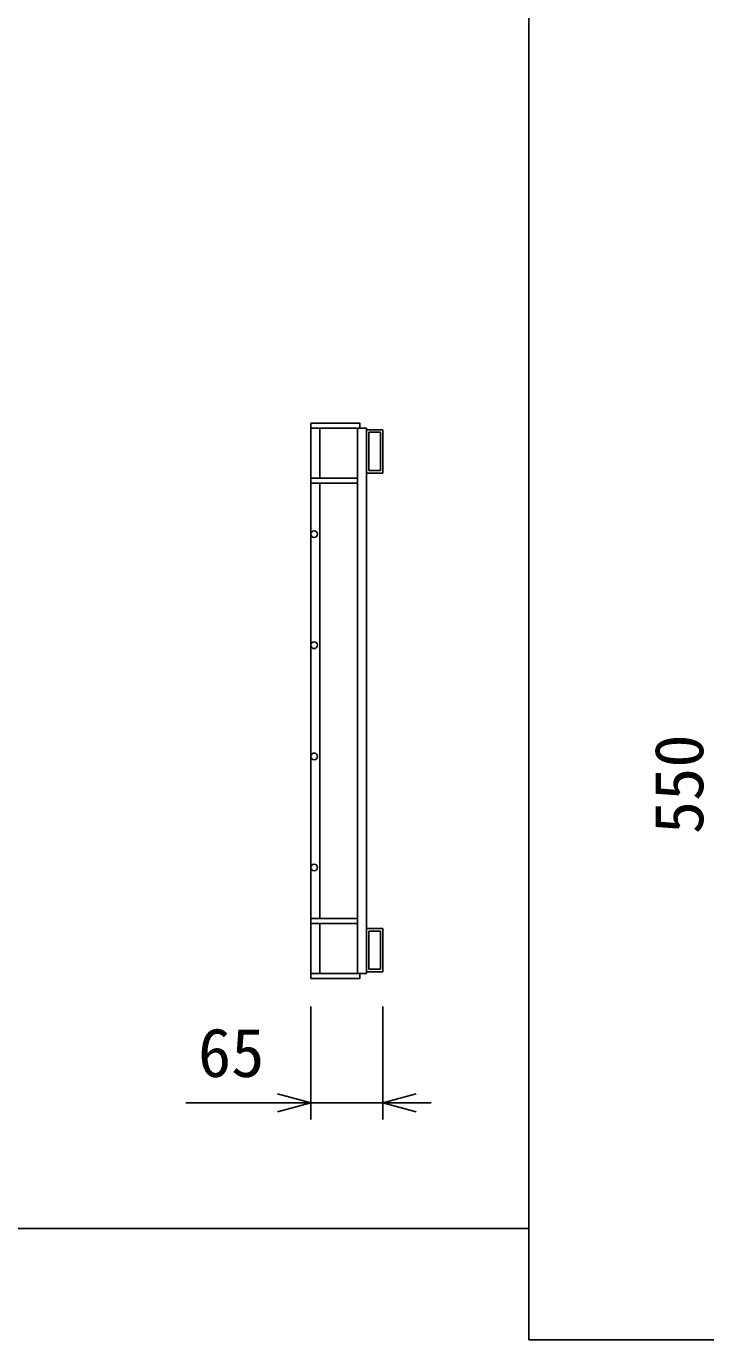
# Model space of a CAD drawing. Units: millimetres, scale not verified. Extents: x -25200 to 25200, y -8910 to 8910.
# Drawn here: x -11815 to -11203, y 983 to 2165 of the extents above; entities that cross this region are included whole.
import ezdxf
from ezdxf.enums import TextEntityAlignment as Align

# ---------------------------------------------------------------- set-up
doc = ezdxf.new("R2010")
doc.units = ezdxf.units.MM
doc.header["$LTSCALE"] = 30
for name, color, linetype, lineweight in [('0-0_DIM', 7, 'Continuous', 25), ('0-2_HATCH', 6, 'Continuous', 25), ('0-7_TXT', 7, 'Continuous', 25)]:
    doc.layers.add(name, color=color, linetype=linetype, lineweight=lineweight)
doc.styles.add('ＭＳ ゴシック', font='')
doc.styles.get('ＭＳ ゴシック').set_extended_font_data('MS Gothic')

msp = doc.modelspace()

# ---------------------------------------------------------------- linework, layer by layer
at = {"layer": '0-0_DIM'}
for p, q in [((-11558.87, 1282.64), (-11558.87, 1181.06)), ((-11493.87, 1282.64), (-11493.87, 1181.06)), ((-11671.48, 1196.06), (-11558.87, 1196.06)), ((-11493.87, 1196.06), (-11558.87, 1196.06)), ((-11493.87, 1196.06), (-11450.4, 1196.06))]:
    msp.add_line(p, q, dxfattribs=at)
for points in [[(-11588.87, 1188.02), (-11558.87, 1196.06), (-11588.87, 1204.09)], [(-11463.87, 1204.09), (-11493.87, 1196.06), (-11463.87, 1188.02)]]:
    msp.add_lwpolyline(points, dxfattribs=at)
at = {"layer": '0-2_HATCH'}
for p, q in [((-11558.87, 1807.87), (-11558.87, 1307.87)), ((-11558.87, 1803.37), (-11508.87, 1803.37)), ((-11550.87, 1758.37), (-11550.87, 1803.37)), ((-11516.87, 1312.37), (-11516.87, 1803.37)), ((-11508.87, 1312.37), (-11508.87, 1803.37)), ((-11508.87, 1801.87), (-11493.87, 1801.87)), ((-11508.87, 1762.87), (-11508.87, 1801.87)), ((-11506.57, 1799.57), (-11496.17, 1799.57)), ((-11506.57, 1765.17), (-11506.57, 1799.57)), ((-11496.17, 1799.57), (-11496.17, 1765.17)), ((-11493.87, 1801.87), (-11493.87, 1762.87)), ((-11493.87, 1762.87), (-11508.87, 1762.87)), ((-11496.17, 1765.17), (-11506.57, 1765.17)), ((-11558.87, 1758.37), (-11516.87, 1758.37)), ((-11558.87, 1753.87), (-11516.87, 1753.87)), ((-11550.87, 1361.87), (-11550.87, 1753.87)), ((-11558.87, 1361.87), (-11516.87, 1361.87)), ((-11558.87, 1357.37), (-11516.87, 1357.37)), ((-11550.87, 1312.37), (-11550.87, 1357.37)), ((-11493.87, 1352.87), (-11508.87, 1352.87)), ((-11508.87, 1352.87), (-11508.87, 1313.87)), ((-11496.17, 1350.57), (-11506.57, 1350.57)), ((-11506.57, 1350.57), (-11506.57, 1316.17)), ((-11496.17, 1316.17), (-11496.17, 1350.57)), ((-11493.87, 1313.87), (-11493.87, 1352.87)), ((-11508.87, 1313.87), (-11493.87, 1313.87)), ((-11506.57, 1316.17), (-11496.17, 1316.17)), ((-11558.87, 1312.37), (-11508.87, 1312.37))]:
    msp.add_line(p, q, dxfattribs=at)
for points in [[(-11558.87, 1807.87), (-11514.87, 1807.87), (-11514.87, 1803.37)], [(-11558.87, 1307.87), (-11514.87, 1307.87), (-11514.87, 1312.37)]]:
    msp.add_lwpolyline(points, dxfattribs=at)
for centre in [(-11555.87, 1707.87), (-11555.87, 1607.87), (-11555.87, 1507.87), (-11555.87, 1407.87)]:
    msp.add_circle(centre, 3, dxfattribs=at)
at = {"layer": '0-7_TXT'}
for points in [[(-13162.38, 1082.74), (-11362.38, 1082.74), (-11362.38, 3432.74), (-13162.38, 3432.74)], [(-11362.38, 982.74), (-9562.38, 982.74), (-9562.38, 3432.74), (-11362.38, 3432.74)]]:
    msp.add_lwpolyline(points, close=True, dxfattribs=at)

# ---------------------------------------------------------------- texts
at = {"layer": '0-0_DIM', "style": 'ＭＳ ゴシック'}
msp.add_text('550', height=43.99, rotation=90, dxfattribs=at).set_placement((-11192.21, 1437.87), align=Align.BOTTOM_LEFT)
msp.add_text('65', height=43.99, dxfattribs=at).set_placement((-11660.51, 1206.06), align=Align.BOTTOM_LEFT)

doc.saveas('drawing.dxf')
